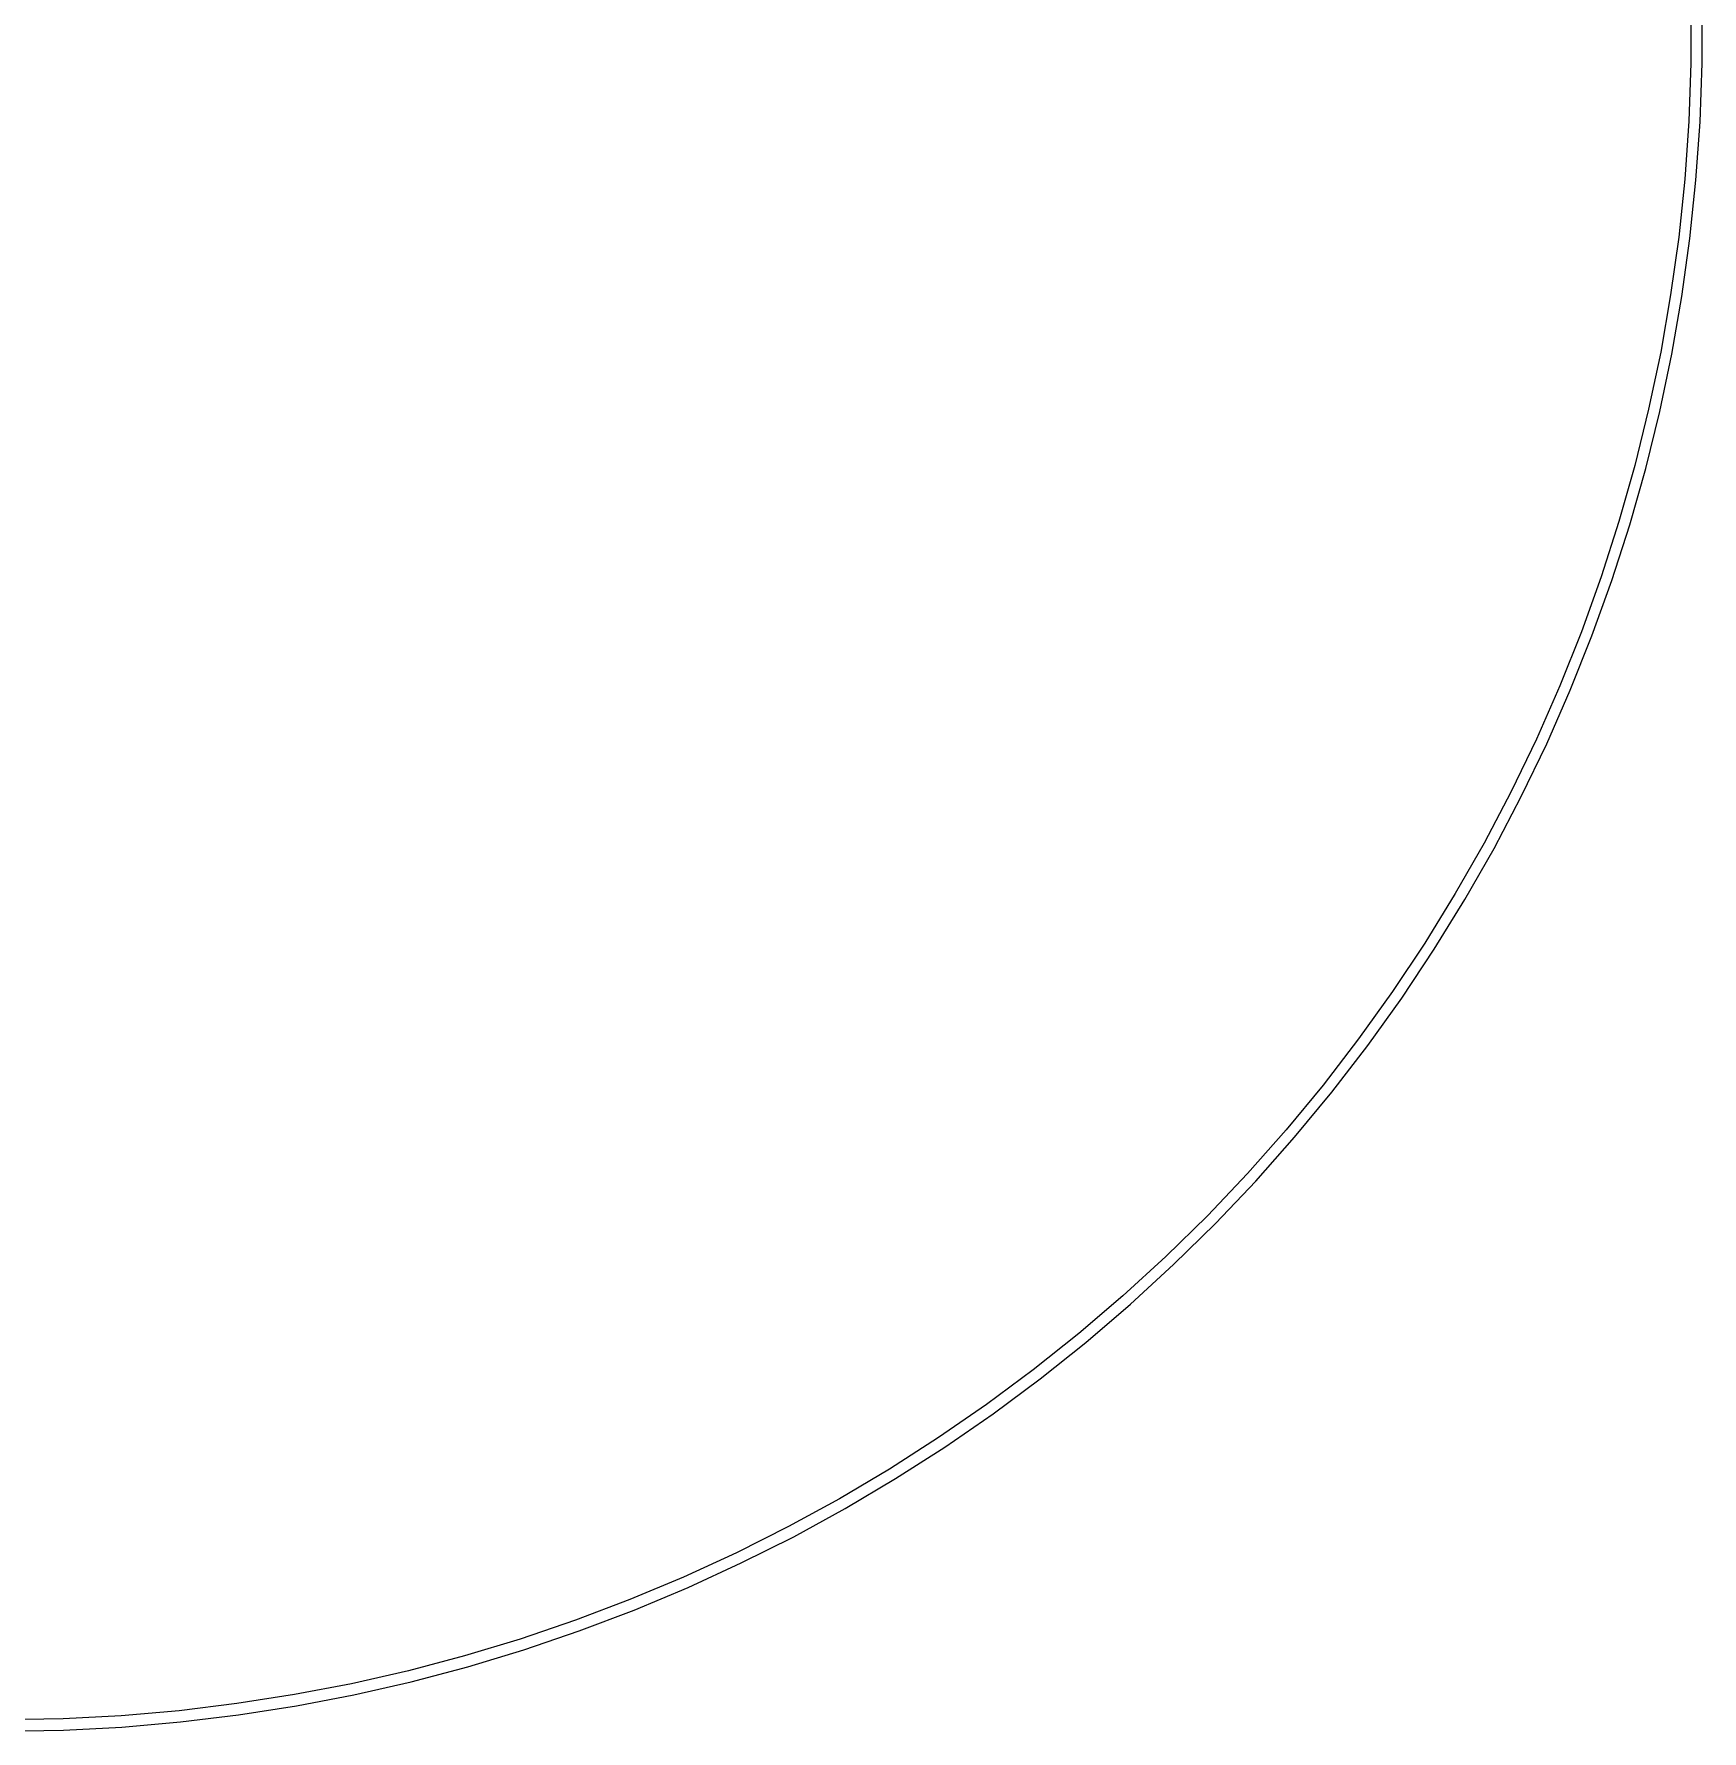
# Model space of a CAD drawing. Header units: inches. Extents: x 48 to 364, y 83 to 304.
# Drawn here: x 259.91 to 300.18, y 126.91 to 167.89 of the extents above; entities that cross this region are included whole.
import ezdxf

# ---------------------------------------------------------------- set-up
doc = ezdxf.new("R2010")
doc.units = ezdxf.units.IN
doc.header["$MEASUREMENT"] = 0
doc.layers.add('DIMS', color=7, linetype='Continuous')

# ---------------------------------------------------------------- blocks, each defined once
blk = doc.blocks.new('block 655')
at = {"layer": 'DIMS', "color": 7, "lineweight": 18, "true_color": 0xffffff}
blk.add_lwpolyline([(259.208, 126.913), (260.623, 126.938)], dxfattribs=at)
blk = doc.blocks.new('block 654')
at = {"layer": 'DIMS'}
blk.add_blockref('block 655', (0, 0), dxfattribs=at)
blk = doc.blocks.new('block 653')
at = {"layer": 'DIMS'}
blk.add_blockref('block 654', (0, 0), dxfattribs=at)
blk = doc.blocks.new('block 658')
at = {"layer": 'DIMS', "color": 7, "lineweight": 18, "true_color": 0xffffff}
blk.add_lwpolyline([(260.623, 126.938), (262.035, 127.011)], dxfattribs=at)
blk = doc.blocks.new('block 657')
at = {"layer": 'DIMS'}
blk.add_blockref('block 658', (0, 0), dxfattribs=at)
blk = doc.blocks.new('block 656')
at = {"layer": 'DIMS'}
blk.add_blockref('block 657', (0, 0), dxfattribs=at)
blk = doc.blocks.new('block 661')
at = {"layer": 'DIMS', "color": 7, "lineweight": 18, "true_color": 0xffffff}
blk.add_lwpolyline([(262.035, 127.011), (263.445, 127.133)], dxfattribs=at)
blk = doc.blocks.new('block 660')
at = {"layer": 'DIMS'}
blk.add_blockref('block 661', (0, 0), dxfattribs=at)
blk = doc.blocks.new('block 659')
at = {"layer": 'DIMS'}
blk.add_blockref('block 660', (0, 0), dxfattribs=at)
blk = doc.blocks.new('block 664')
at = {"layer": 'DIMS', "color": 7, "lineweight": 18, "true_color": 0xffffff}
blk.add_lwpolyline([(263.445, 127.133), (264.849, 127.304)], dxfattribs=at)
blk = doc.blocks.new('block 663')
at = {"layer": 'DIMS'}
blk.add_blockref('block 664', (0, 0), dxfattribs=at)
blk = doc.blocks.new('block 662')
at = {"layer": 'DIMS'}
blk.add_blockref('block 663', (0, 0), dxfattribs=at)
blk = doc.blocks.new('block 667')
at = {"layer": 'DIMS', "color": 7, "lineweight": 18, "true_color": 0xffffff}
blk.add_lwpolyline([(264.849, 127.304), (266.247, 127.523)], dxfattribs=at)
blk = doc.blocks.new('block 666')
at = {"layer": 'DIMS'}
blk.add_blockref('block 667', (0, 0), dxfattribs=at)
blk = doc.blocks.new('block 665')
at = {"layer": 'DIMS'}
blk.add_blockref('block 666', (0, 0), dxfattribs=at)
blk = doc.blocks.new('block 670')
at = {"layer": 'DIMS', "color": 7, "lineweight": 18, "true_color": 0xffffff}
blk.add_lwpolyline([(266.247, 127.523), (267.636, 127.79)], dxfattribs=at)
blk = doc.blocks.new('block 669')
at = {"layer": 'DIMS'}
blk.add_blockref('block 670', (0, 0), dxfattribs=at)
blk = doc.blocks.new('block 668')
at = {"layer": 'DIMS'}
blk.add_blockref('block 669', (0, 0), dxfattribs=at)
blk = doc.blocks.new('block 673')
at = {"layer": 'DIMS', "color": 7, "lineweight": 18, "true_color": 0xffffff}
blk.add_lwpolyline([(267.636, 127.79), (269.015, 128.104)], dxfattribs=at)
blk = doc.blocks.new('block 672')
at = {"layer": 'DIMS'}
blk.add_blockref('block 673', (0, 0), dxfattribs=at)
blk = doc.blocks.new('block 671')
at = {"layer": 'DIMS'}
blk.add_blockref('block 672', (0, 0), dxfattribs=at)
blk = doc.blocks.new('block 676')
at = {"layer": 'DIMS', "color": 7, "lineweight": 18, "true_color": 0xffffff}
blk.add_lwpolyline([(269.015, 128.104), (270.383, 128.467)], dxfattribs=at)
blk = doc.blocks.new('block 675')
at = {"layer": 'DIMS'}
blk.add_blockref('block 676', (0, 0), dxfattribs=at)
blk = doc.blocks.new('block 674')
at = {"layer": 'DIMS'}
blk.add_blockref('block 675', (0, 0), dxfattribs=at)
blk = doc.blocks.new('block 679')
at = {"layer": 'DIMS', "color": 7, "lineweight": 18, "true_color": 0xffffff}
blk.add_lwpolyline([(270.383, 128.467), (271.737, 128.876)], dxfattribs=at)
blk = doc.blocks.new('block 678')
at = {"layer": 'DIMS'}
blk.add_blockref('block 679', (0, 0), dxfattribs=at)
blk = doc.blocks.new('block 677')
at = {"layer": 'DIMS'}
blk.add_blockref('block 678', (0, 0), dxfattribs=at)
blk = doc.blocks.new('block 682')
at = {"layer": 'DIMS', "color": 7, "lineweight": 18, "true_color": 0xffffff}
blk.add_lwpolyline([(271.737, 128.876), (273.077, 129.331)], dxfattribs=at)
blk = doc.blocks.new('block 681')
at = {"layer": 'DIMS'}
blk.add_blockref('block 682', (0, 0), dxfattribs=at)
blk = doc.blocks.new('block 680')
at = {"layer": 'DIMS'}
blk.add_blockref('block 681', (0, 0), dxfattribs=at)
blk = doc.blocks.new('block 685')
at = {"layer": 'DIMS', "color": 7, "lineweight": 18, "true_color": 0xffffff}
blk.add_lwpolyline([(273.077, 129.331), (274.398, 129.833)], dxfattribs=at)
blk = doc.blocks.new('block 684')
at = {"layer": 'DIMS'}
blk.add_blockref('block 685', (0, 0), dxfattribs=at)
blk = doc.blocks.new('block 683')
at = {"layer": 'DIMS'}
blk.add_blockref('block 684', (0, 0), dxfattribs=at)
blk = doc.blocks.new('block 688')
at = {"layer": 'DIMS', "color": 7, "lineweight": 18, "true_color": 0xffffff}
blk.add_lwpolyline([(274.398, 129.833), (275.703, 130.38)], dxfattribs=at)
blk = doc.blocks.new('block 687')
at = {"layer": 'DIMS'}
blk.add_blockref('block 688', (0, 0), dxfattribs=at)
blk = doc.blocks.new('block 686')
at = {"layer": 'DIMS'}
blk.add_blockref('block 687', (0, 0), dxfattribs=at)
blk = doc.blocks.new('block 691')
at = {"layer": 'DIMS', "color": 7, "lineweight": 18, "true_color": 0xffffff}
blk.add_lwpolyline([(275.703, 130.38), (276.988, 130.972)], dxfattribs=at)
blk = doc.blocks.new('block 690')
at = {"layer": 'DIMS'}
blk.add_blockref('block 691', (0, 0), dxfattribs=at)
blk = doc.blocks.new('block 689')
at = {"layer": 'DIMS'}
blk.add_blockref('block 690', (0, 0), dxfattribs=at)
blk = doc.blocks.new('block 694')
at = {"layer": 'DIMS', "color": 7, "lineweight": 18, "true_color": 0xffffff}
blk.add_lwpolyline([(276.988, 130.972), (278.252, 131.607)], dxfattribs=at)
blk = doc.blocks.new('block 693')
at = {"layer": 'DIMS'}
blk.add_blockref('block 694', (0, 0), dxfattribs=at)
blk = doc.blocks.new('block 692')
at = {"layer": 'DIMS'}
blk.add_blockref('block 693', (0, 0), dxfattribs=at)
blk = doc.blocks.new('block 697')
at = {"layer": 'DIMS', "color": 7, "lineweight": 18, "true_color": 0xffffff}
blk.add_lwpolyline([(278.252, 131.607), (279.493, 132.286)], dxfattribs=at)
blk = doc.blocks.new('block 696')
at = {"layer": 'DIMS'}
blk.add_blockref('block 697', (0, 0), dxfattribs=at)
blk = doc.blocks.new('block 695')
at = {"layer": 'DIMS'}
blk.add_blockref('block 696', (0, 0), dxfattribs=at)
blk = doc.blocks.new('block 700')
at = {"layer": 'DIMS', "color": 7, "lineweight": 18, "true_color": 0xffffff}
blk.add_lwpolyline([(279.493, 132.286), (280.711, 133.008)], dxfattribs=at)
blk = doc.blocks.new('block 699')
at = {"layer": 'DIMS'}
blk.add_blockref('block 700', (0, 0), dxfattribs=at)
blk = doc.blocks.new('block 698')
at = {"layer": 'DIMS'}
blk.add_blockref('block 699', (0, 0), dxfattribs=at)
blk = doc.blocks.new('block 703')
at = {"layer": 'DIMS', "color": 7, "lineweight": 18, "true_color": 0xffffff}
blk.add_lwpolyline([(280.711, 133.008), (281.901, 133.771)], dxfattribs=at)
blk = doc.blocks.new('block 702')
at = {"layer": 'DIMS'}
blk.add_blockref('block 703', (0, 0), dxfattribs=at)
blk = doc.blocks.new('block 701')
at = {"layer": 'DIMS'}
blk.add_blockref('block 702', (0, 0), dxfattribs=at)
blk = doc.blocks.new('block 706')
at = {"layer": 'DIMS', "color": 7, "lineweight": 18, "true_color": 0xffffff}
blk.add_lwpolyline([(281.901, 133.771), (283.066, 134.574)], dxfattribs=at)
blk = doc.blocks.new('block 705')
at = {"layer": 'DIMS'}
blk.add_blockref('block 706', (0, 0), dxfattribs=at)
blk = doc.blocks.new('block 704')
at = {"layer": 'DIMS'}
blk.add_blockref('block 705', (0, 0), dxfattribs=at)
blk = doc.blocks.new('block 709')
at = {"layer": 'DIMS', "color": 7, "lineweight": 18, "true_color": 0xffffff}
blk.add_lwpolyline([(283.066, 134.574), (284.201, 135.417)], dxfattribs=at)
blk = doc.blocks.new('block 708')
at = {"layer": 'DIMS'}
blk.add_blockref('block 709', (0, 0), dxfattribs=at)
blk = doc.blocks.new('block 707')
at = {"layer": 'DIMS'}
blk.add_blockref('block 708', (0, 0), dxfattribs=at)
blk = doc.blocks.new('block 712')
at = {"layer": 'DIMS', "color": 7, "lineweight": 18, "true_color": 0xffffff}
blk.add_lwpolyline([(284.201, 135.417), (285.308, 136.299)], dxfattribs=at)
blk = doc.blocks.new('block 711')
at = {"layer": 'DIMS'}
blk.add_blockref('block 712', (0, 0), dxfattribs=at)
blk = doc.blocks.new('block 710')
at = {"layer": 'DIMS'}
blk.add_blockref('block 711', (0, 0), dxfattribs=at)
blk = doc.blocks.new('block 715')
at = {"layer": 'DIMS', "color": 7, "lineweight": 18, "true_color": 0xffffff}
blk.add_lwpolyline([(285.308, 136.299), (286.383, 137.22)], dxfattribs=at)
blk = doc.blocks.new('block 714')
at = {"layer": 'DIMS'}
blk.add_blockref('block 715', (0, 0), dxfattribs=at)
blk = doc.blocks.new('block 713')
at = {"layer": 'DIMS'}
blk.add_blockref('block 714', (0, 0), dxfattribs=at)
blk = doc.blocks.new('block 718')
at = {"layer": 'DIMS', "color": 7, "lineweight": 18, "true_color": 0xffffff}
blk.add_lwpolyline([(286.383, 137.22), (287.425, 138.175)], dxfattribs=at)
blk = doc.blocks.new('block 717')
at = {"layer": 'DIMS'}
blk.add_blockref('block 718', (0, 0), dxfattribs=at)
blk = doc.blocks.new('block 716')
at = {"layer": 'DIMS'}
blk.add_blockref('block 717', (0, 0), dxfattribs=at)
blk = doc.blocks.new('block 721')
at = {"layer": 'DIMS', "color": 7, "lineweight": 18, "true_color": 0xffffff}
blk.add_lwpolyline([(287.425, 138.175), (288.434, 139.167)], dxfattribs=at)
blk = doc.blocks.new('block 720')
at = {"layer": 'DIMS'}
blk.add_blockref('block 721', (0, 0), dxfattribs=at)
blk = doc.blocks.new('block 719')
at = {"layer": 'DIMS'}
blk.add_blockref('block 720', (0, 0), dxfattribs=at)
blk = doc.blocks.new('block 724')
at = {"layer": 'DIMS', "color": 7, "lineweight": 18, "true_color": 0xffffff}
blk.add_lwpolyline([(288.434, 139.167), (289.408, 140.193)], dxfattribs=at)
blk = doc.blocks.new('block 723')
at = {"layer": 'DIMS'}
blk.add_blockref('block 724', (0, 0), dxfattribs=at)
blk = doc.blocks.new('block 722')
at = {"layer": 'DIMS'}
blk.add_blockref('block 723', (0, 0), dxfattribs=at)
blk = doc.blocks.new('block 727')
at = {"layer": 'DIMS', "color": 7, "lineweight": 18, "true_color": 0xffffff}
blk.add_lwpolyline([(289.408, 140.193), (290.346, 141.252)], dxfattribs=at)
blk = doc.blocks.new('block 726')
at = {"layer": 'DIMS'}
blk.add_blockref('block 727', (0, 0), dxfattribs=at)
blk = doc.blocks.new('block 725')
at = {"layer": 'DIMS'}
blk.add_blockref('block 726', (0, 0), dxfattribs=at)
blk = doc.blocks.new('block 730')
at = {"layer": 'DIMS', "color": 7, "lineweight": 18, "true_color": 0xffffff}
blk.add_lwpolyline([(290.346, 141.252), (291.247, 142.342)], dxfattribs=at)
blk = doc.blocks.new('block 729')
at = {"layer": 'DIMS'}
blk.add_blockref('block 730', (0, 0), dxfattribs=at)
blk = doc.blocks.new('block 728')
at = {"layer": 'DIMS'}
blk.add_blockref('block 729', (0, 0), dxfattribs=at)
blk = doc.blocks.new('block 733')
at = {"layer": 'DIMS', "color": 7, "lineweight": 18, "true_color": 0xffffff}
blk.add_lwpolyline([(291.247, 142.342), (292.11, 143.464)], dxfattribs=at)
blk = doc.blocks.new('block 732')
at = {"layer": 'DIMS'}
blk.add_blockref('block 733', (0, 0), dxfattribs=at)
blk = doc.blocks.new('block 731')
at = {"layer": 'DIMS'}
blk.add_blockref('block 732', (0, 0), dxfattribs=at)
blk = doc.blocks.new('block 736')
at = {"layer": 'DIMS', "color": 7, "lineweight": 18, "true_color": 0xffffff}
blk.add_lwpolyline([(292.11, 143.464), (292.934, 144.613)], dxfattribs=at)
blk = doc.blocks.new('block 735')
at = {"layer": 'DIMS'}
blk.add_blockref('block 736', (0, 0), dxfattribs=at)
blk = doc.blocks.new('block 734')
at = {"layer": 'DIMS'}
blk.add_blockref('block 735', (0, 0), dxfattribs=at)
blk = doc.blocks.new('block 739')
at = {"layer": 'DIMS', "color": 7, "lineweight": 18, "true_color": 0xffffff}
blk.add_lwpolyline([(292.934, 144.613), (293.717, 145.792)], dxfattribs=at)
blk = doc.blocks.new('block 738')
at = {"layer": 'DIMS'}
blk.add_blockref('block 739', (0, 0), dxfattribs=at)
blk = doc.blocks.new('block 737')
at = {"layer": 'DIMS'}
blk.add_blockref('block 738', (0, 0), dxfattribs=at)
blk = doc.blocks.new('block 742')
at = {"layer": 'DIMS', "color": 7, "lineweight": 18, "true_color": 0xffffff}
blk.add_lwpolyline([(293.717, 145.792), (294.459, 146.996)], dxfattribs=at)
blk = doc.blocks.new('block 741')
at = {"layer": 'DIMS'}
blk.add_blockref('block 742', (0, 0), dxfattribs=at)
blk = doc.blocks.new('block 740')
at = {"layer": 'DIMS'}
blk.add_blockref('block 741', (0, 0), dxfattribs=at)
blk = doc.blocks.new('block 745')
at = {"layer": 'DIMS', "color": 7, "lineweight": 18, "true_color": 0xffffff}
blk.add_lwpolyline([(294.459, 146.996), (295.16, 148.225)], dxfattribs=at)
blk = doc.blocks.new('block 744')
at = {"layer": 'DIMS'}
blk.add_blockref('block 745', (0, 0), dxfattribs=at)
blk = doc.blocks.new('block 743')
at = {"layer": 'DIMS'}
blk.add_blockref('block 744', (0, 0), dxfattribs=at)
blk = doc.blocks.new('block 748')
at = {"layer": 'DIMS', "color": 7, "lineweight": 18, "true_color": 0xffffff}
blk.add_lwpolyline([(295.16, 148.225), (295.817, 149.478)], dxfattribs=at)
blk = doc.blocks.new('block 747')
at = {"layer": 'DIMS'}
blk.add_blockref('block 748', (0, 0), dxfattribs=at)
blk = doc.blocks.new('block 746')
at = {"layer": 'DIMS'}
blk.add_blockref('block 747', (0, 0), dxfattribs=at)
blk = doc.blocks.new('block 751')
at = {"layer": 'DIMS', "color": 7, "lineweight": 18, "true_color": 0xffffff}
blk.add_lwpolyline([(295.817, 149.478), (296.431, 150.752)], dxfattribs=at)
blk = doc.blocks.new('block 750')
at = {"layer": 'DIMS'}
blk.add_blockref('block 751', (0, 0), dxfattribs=at)
blk = doc.blocks.new('block 749')
at = {"layer": 'DIMS'}
blk.add_blockref('block 750', (0, 0), dxfattribs=at)
blk = doc.blocks.new('block 754')
at = {"layer": 'DIMS', "color": 7, "lineweight": 18, "true_color": 0xffffff}
blk.add_lwpolyline([(296.431, 150.752), (297, 152.047)], dxfattribs=at)
blk = doc.blocks.new('block 753')
at = {"layer": 'DIMS'}
blk.add_blockref('block 754', (0, 0), dxfattribs=at)
blk = doc.blocks.new('block 752')
at = {"layer": 'DIMS'}
blk.add_blockref('block 753', (0, 0), dxfattribs=at)
blk = doc.blocks.new('block 757')
at = {"layer": 'DIMS', "color": 7, "lineweight": 18, "true_color": 0xffffff}
blk.add_lwpolyline([(297, 152.047), (297.524, 153.361)], dxfattribs=at)
blk = doc.blocks.new('block 756')
at = {"layer": 'DIMS'}
blk.add_blockref('block 757', (0, 0), dxfattribs=at)
blk = doc.blocks.new('block 755')
at = {"layer": 'DIMS'}
blk.add_blockref('block 756', (0, 0), dxfattribs=at)
blk = doc.blocks.new('block 760')
at = {"layer": 'DIMS', "color": 7, "lineweight": 18, "true_color": 0xffffff}
blk.add_lwpolyline([(297.524, 153.361), (298.003, 154.692)], dxfattribs=at)
blk = doc.blocks.new('block 759')
at = {"layer": 'DIMS'}
blk.add_blockref('block 760', (0, 0), dxfattribs=at)
blk = doc.blocks.new('block 758')
at = {"layer": 'DIMS'}
blk.add_blockref('block 759', (0, 0), dxfattribs=at)
blk = doc.blocks.new('block 763')
at = {"layer": 'DIMS', "color": 7, "lineweight": 18, "true_color": 0xffffff}
blk.add_lwpolyline([(298.003, 154.692), (298.436, 156.039)], dxfattribs=at)
blk = doc.blocks.new('block 762')
at = {"layer": 'DIMS'}
blk.add_blockref('block 763', (0, 0), dxfattribs=at)
blk = doc.blocks.new('block 761')
at = {"layer": 'DIMS'}
blk.add_blockref('block 762', (0, 0), dxfattribs=at)
blk = doc.blocks.new('block 766')
at = {"layer": 'DIMS', "color": 7, "lineweight": 18, "true_color": 0xffffff}
blk.add_lwpolyline([(298.436, 156.039), (298.822, 157.4)], dxfattribs=at)
blk = doc.blocks.new('block 765')
at = {"layer": 'DIMS'}
blk.add_blockref('block 766', (0, 0), dxfattribs=at)
blk = doc.blocks.new('block 764')
at = {"layer": 'DIMS'}
blk.add_blockref('block 765', (0, 0), dxfattribs=at)
blk = doc.blocks.new('block 769')
at = {"layer": 'DIMS', "color": 7, "lineweight": 18, "true_color": 0xffffff}
blk.add_lwpolyline([(298.822, 157.4), (299.16, 158.774)], dxfattribs=at)
blk = doc.blocks.new('block 768')
at = {"layer": 'DIMS'}
blk.add_blockref('block 769', (0, 0), dxfattribs=at)
blk = doc.blocks.new('block 767')
at = {"layer": 'DIMS'}
blk.add_blockref('block 768', (0, 0), dxfattribs=at)
blk = doc.blocks.new('block 772')
at = {"layer": 'DIMS', "color": 7, "lineweight": 18, "true_color": 0xffffff}
blk.add_lwpolyline([(299.16, 158.774), (299.451, 160.158)], dxfattribs=at)
blk = doc.blocks.new('block 771')
at = {"layer": 'DIMS'}
blk.add_blockref('block 772', (0, 0), dxfattribs=at)
blk = doc.blocks.new('block 770')
at = {"layer": 'DIMS'}
blk.add_blockref('block 771', (0, 0), dxfattribs=at)
blk = doc.blocks.new('block 775')
at = {"layer": 'DIMS', "color": 7, "lineweight": 18, "true_color": 0xffffff}
blk.add_lwpolyline([(299.451, 160.158), (299.694, 161.552)], dxfattribs=at)
blk = doc.blocks.new('block 774')
at = {"layer": 'DIMS'}
blk.add_blockref('block 775', (0, 0), dxfattribs=at)
blk = doc.blocks.new('block 773')
at = {"layer": 'DIMS'}
blk.add_blockref('block 774', (0, 0), dxfattribs=at)
blk = doc.blocks.new('block 778')
at = {"layer": 'DIMS', "color": 7, "lineweight": 18, "true_color": 0xffffff}
blk.add_lwpolyline([(299.694, 161.552), (299.889, 162.953)], dxfattribs=at)
blk = doc.blocks.new('block 777')
at = {"layer": 'DIMS'}
blk.add_blockref('block 778', (0, 0), dxfattribs=at)
blk = doc.blocks.new('block 776')
at = {"layer": 'DIMS'}
blk.add_blockref('block 777', (0, 0), dxfattribs=at)
blk = doc.blocks.new('block 781')
at = {"layer": 'DIMS', "color": 7, "lineweight": 18, "true_color": 0xffffff}
blk.add_lwpolyline([(299.889, 162.953), (300.035, 164.36)], dxfattribs=at)
blk = doc.blocks.new('block 780')
at = {"layer": 'DIMS'}
blk.add_blockref('block 781', (0, 0), dxfattribs=at)
blk = doc.blocks.new('block 779')
at = {"layer": 'DIMS'}
blk.add_blockref('block 780', (0, 0), dxfattribs=at)
blk = doc.blocks.new('block 784')
at = {"layer": 'DIMS', "color": 7, "lineweight": 18, "true_color": 0xffffff}
blk.add_lwpolyline([(300.035, 164.36), (300.133, 165.771)], dxfattribs=at)
blk = doc.blocks.new('block 783')
at = {"layer": 'DIMS'}
blk.add_blockref('block 784', (0, 0), dxfattribs=at)
blk = doc.blocks.new('block 782')
at = {"layer": 'DIMS'}
blk.add_blockref('block 783', (0, 0), dxfattribs=at)
blk = doc.blocks.new('block 787')
at = {"layer": 'DIMS', "color": 7, "lineweight": 18, "true_color": 0xffffff}
blk.add_lwpolyline([(300.133, 165.771), (300.182, 167.185)], dxfattribs=at)
blk = doc.blocks.new('block 786')
at = {"layer": 'DIMS'}
blk.add_blockref('block 787', (0, 0), dxfattribs=at)
blk = doc.blocks.new('block 785')
at = {"layer": 'DIMS'}
blk.add_blockref('block 786', (0, 0), dxfattribs=at)
blk = doc.blocks.new('block 790')
at = {"layer": 'DIMS', "color": 7, "lineweight": 18, "true_color": 0xffffff}
blk.add_lwpolyline([(300.182, 167.185), (300.182, 168.6)], dxfattribs=at)
blk = doc.blocks.new('block 789')
at = {"layer": 'DIMS'}
blk.add_blockref('block 790', (0, 0), dxfattribs=at)
blk = doc.blocks.new('block 788')
at = {"layer": 'DIMS'}
blk.add_blockref('block 789', (0, 0), dxfattribs=at)
blk = doc.blocks.new('block 1063')
at = {"layer": 'DIMS', "color": 7, "lineweight": 18, "true_color": 0xffffff}
blk.add_lwpolyline([(299.908, 168.595), (299.908, 167.19)], dxfattribs=at)
blk = doc.blocks.new('block 1062')
at = {"layer": 'DIMS'}
blk.add_blockref('block 1063', (0, 0), dxfattribs=at)
blk = doc.blocks.new('block 1061')
at = {"layer": 'DIMS'}
blk.add_blockref('block 1062', (0, 0), dxfattribs=at)
blk = doc.blocks.new('block 1066')
at = {"layer": 'DIMS', "color": 7, "lineweight": 18, "true_color": 0xffffff}
blk.add_lwpolyline([(299.908, 167.19), (299.859, 165.786)], dxfattribs=at)
blk = doc.blocks.new('block 1065')
at = {"layer": 'DIMS'}
blk.add_blockref('block 1066', (0, 0), dxfattribs=at)
blk = doc.blocks.new('block 1064')
at = {"layer": 'DIMS'}
blk.add_blockref('block 1065', (0, 0), dxfattribs=at)
blk = doc.blocks.new('block 1069')
at = {"layer": 'DIMS', "color": 7, "lineweight": 18, "true_color": 0xffffff}
blk.add_lwpolyline([(299.859, 165.786), (299.763, 164.383)], dxfattribs=at)
blk = doc.blocks.new('block 1068')
at = {"layer": 'DIMS'}
blk.add_blockref('block 1069', (0, 0), dxfattribs=at)
blk = doc.blocks.new('block 1067')
at = {"layer": 'DIMS'}
blk.add_blockref('block 1068', (0, 0), dxfattribs=at)
blk = doc.blocks.new('block 1072')
at = {"layer": 'DIMS', "color": 7, "lineweight": 18, "true_color": 0xffffff}
blk.add_lwpolyline([(299.763, 164.383), (299.618, 162.986)], dxfattribs=at)
blk = doc.blocks.new('block 1071')
at = {"layer": 'DIMS'}
blk.add_blockref('block 1072', (0, 0), dxfattribs=at)
blk = doc.blocks.new('block 1070')
at = {"layer": 'DIMS'}
blk.add_blockref('block 1071', (0, 0), dxfattribs=at)
blk = doc.blocks.new('block 1075')
at = {"layer": 'DIMS', "color": 7, "lineweight": 18, "true_color": 0xffffff}
blk.add_lwpolyline([(299.618, 162.986), (299.424, 161.594)], dxfattribs=at)
blk = doc.blocks.new('block 1074')
at = {"layer": 'DIMS'}
blk.add_blockref('block 1075', (0, 0), dxfattribs=at)
blk = doc.blocks.new('block 1073')
at = {"layer": 'DIMS'}
blk.add_blockref('block 1074', (0, 0), dxfattribs=at)
blk = doc.blocks.new('block 1078')
at = {"layer": 'DIMS', "color": 7, "lineweight": 18, "true_color": 0xffffff}
blk.add_lwpolyline([(299.424, 161.594), (299.183, 160.21)], dxfattribs=at)
blk = doc.blocks.new('block 1077')
at = {"layer": 'DIMS'}
blk.add_blockref('block 1078', (0, 0), dxfattribs=at)
blk = doc.blocks.new('block 1076')
at = {"layer": 'DIMS'}
blk.add_blockref('block 1077', (0, 0), dxfattribs=at)
blk = doc.blocks.new('block 1081')
at = {"layer": 'DIMS', "color": 7, "lineweight": 18, "true_color": 0xffffff}
blk.add_lwpolyline([(299.183, 160.21), (298.893, 158.835)], dxfattribs=at)
blk = doc.blocks.new('block 1080')
at = {"layer": 'DIMS'}
blk.add_blockref('block 1081', (0, 0), dxfattribs=at)
blk = doc.blocks.new('block 1079')
at = {"layer": 'DIMS'}
blk.add_blockref('block 1080', (0, 0), dxfattribs=at)
blk = doc.blocks.new('block 1084')
at = {"layer": 'DIMS', "color": 7, "lineweight": 18, "true_color": 0xffffff}
blk.add_lwpolyline([(298.893, 158.835), (298.557, 157.47)], dxfattribs=at)
blk = doc.blocks.new('block 1083')
at = {"layer": 'DIMS'}
blk.add_blockref('block 1084', (0, 0), dxfattribs=at)
blk = doc.blocks.new('block 1082')
at = {"layer": 'DIMS'}
blk.add_blockref('block 1083', (0, 0), dxfattribs=at)
blk = doc.blocks.new('block 1087')
at = {"layer": 'DIMS', "color": 7, "lineweight": 18, "true_color": 0xffffff}
blk.add_lwpolyline([(298.557, 157.47), (298.174, 156.118)], dxfattribs=at)
blk = doc.blocks.new('block 1086')
at = {"layer": 'DIMS'}
blk.add_blockref('block 1087', (0, 0), dxfattribs=at)
blk = doc.blocks.new('block 1085')
at = {"layer": 'DIMS'}
blk.add_blockref('block 1086', (0, 0), dxfattribs=at)
blk = doc.blocks.new('block 1090')
at = {"layer": 'DIMS', "color": 7, "lineweight": 18, "true_color": 0xffffff}
blk.add_lwpolyline([(298.174, 156.118), (297.744, 154.781)], dxfattribs=at)
blk = doc.blocks.new('block 1089')
at = {"layer": 'DIMS'}
blk.add_blockref('block 1090', (0, 0), dxfattribs=at)
blk = doc.blocks.new('block 1088')
at = {"layer": 'DIMS'}
blk.add_blockref('block 1089', (0, 0), dxfattribs=at)
blk = doc.blocks.new('block 1093')
at = {"layer": 'DIMS', "color": 7, "lineweight": 18, "true_color": 0xffffff}
blk.add_lwpolyline([(297.744, 154.781), (297.269, 153.458)], dxfattribs=at)
blk = doc.blocks.new('block 1092')
at = {"layer": 'DIMS'}
blk.add_blockref('block 1093', (0, 0), dxfattribs=at)
blk = doc.blocks.new('block 1091')
at = {"layer": 'DIMS'}
blk.add_blockref('block 1092', (0, 0), dxfattribs=at)
blk = doc.blocks.new('block 1096')
at = {"layer": 'DIMS', "color": 7, "lineweight": 18, "true_color": 0xffffff}
blk.add_lwpolyline([(297.269, 153.458), (296.748, 152.153)], dxfattribs=at)
blk = doc.blocks.new('block 1095')
at = {"layer": 'DIMS'}
blk.add_blockref('block 1096', (0, 0), dxfattribs=at)
blk = doc.blocks.new('block 1094')
at = {"layer": 'DIMS'}
blk.add_blockref('block 1095', (0, 0), dxfattribs=at)
blk = doc.blocks.new('block 1099')
at = {"layer": 'DIMS', "color": 7, "lineweight": 18, "true_color": 0xffffff}
blk.add_lwpolyline([(296.748, 152.153), (296.182, 150.867)], dxfattribs=at)
blk = doc.blocks.new('block 1098')
at = {"layer": 'DIMS'}
blk.add_blockref('block 1099', (0, 0), dxfattribs=at)
blk = doc.blocks.new('block 1097')
at = {"layer": 'DIMS'}
blk.add_blockref('block 1098', (0, 0), dxfattribs=at)
blk = doc.blocks.new('block 1102')
at = {"layer": 'DIMS', "color": 7, "lineweight": 18, "true_color": 0xffffff}
blk.add_lwpolyline([(296.182, 150.867), (295.573, 149.601)], dxfattribs=at)
blk = doc.blocks.new('block 1101')
at = {"layer": 'DIMS'}
blk.add_blockref('block 1102', (0, 0), dxfattribs=at)
blk = doc.blocks.new('block 1100')
at = {"layer": 'DIMS'}
blk.add_blockref('block 1101', (0, 0), dxfattribs=at)
blk = doc.blocks.new('block 1105')
at = {"layer": 'DIMS', "color": 7, "lineweight": 18, "true_color": 0xffffff}
blk.add_lwpolyline([(295.573, 149.601), (294.92, 148.356)], dxfattribs=at)
blk = doc.blocks.new('block 1104')
at = {"layer": 'DIMS'}
blk.add_blockref('block 1105', (0, 0), dxfattribs=at)
blk = doc.blocks.new('block 1103')
at = {"layer": 'DIMS'}
blk.add_blockref('block 1104', (0, 0), dxfattribs=at)
blk = doc.blocks.new('block 1108')
at = {"layer": 'DIMS', "color": 7, "lineweight": 18, "true_color": 0xffffff}
blk.add_lwpolyline([(294.92, 148.356), (294.225, 147.135)], dxfattribs=at)
blk = doc.blocks.new('block 1107')
at = {"layer": 'DIMS'}
blk.add_blockref('block 1108', (0, 0), dxfattribs=at)
blk = doc.blocks.new('block 1106')
at = {"layer": 'DIMS'}
blk.add_blockref('block 1107', (0, 0), dxfattribs=at)
blk = doc.blocks.new('block 1111')
at = {"layer": 'DIMS', "color": 7, "lineweight": 18, "true_color": 0xffffff}
blk.add_lwpolyline([(294.225, 147.135), (293.487, 145.939)], dxfattribs=at)
blk = doc.blocks.new('block 1110')
at = {"layer": 'DIMS'}
blk.add_blockref('block 1111', (0, 0), dxfattribs=at)
blk = doc.blocks.new('block 1109')
at = {"layer": 'DIMS'}
blk.add_blockref('block 1110', (0, 0), dxfattribs=at)
blk = doc.blocks.new('block 1114')
at = {"layer": 'DIMS', "color": 7, "lineweight": 18, "true_color": 0xffffff}
blk.add_lwpolyline([(293.487, 145.939), (292.709, 144.769)], dxfattribs=at)
blk = doc.blocks.new('block 1113')
at = {"layer": 'DIMS'}
blk.add_blockref('block 1114', (0, 0), dxfattribs=at)
blk = doc.blocks.new('block 1112')
at = {"layer": 'DIMS'}
blk.add_blockref('block 1113', (0, 0), dxfattribs=at)
blk = doc.blocks.new('block 1117')
at = {"layer": 'DIMS', "color": 7, "lineweight": 18, "true_color": 0xffffff}
blk.add_lwpolyline([(292.709, 144.769), (291.891, 143.626)], dxfattribs=at)
blk = doc.blocks.new('block 1116')
at = {"layer": 'DIMS'}
blk.add_blockref('block 1117', (0, 0), dxfattribs=at)
blk = doc.blocks.new('block 1115')
at = {"layer": 'DIMS'}
blk.add_blockref('block 1116', (0, 0), dxfattribs=at)
blk = doc.blocks.new('block 1120')
at = {"layer": 'DIMS', "color": 7, "lineweight": 18, "true_color": 0xffffff}
blk.add_lwpolyline([(291.891, 143.626), (291.034, 142.513)], dxfattribs=at)
blk = doc.blocks.new('block 1119')
at = {"layer": 'DIMS'}
blk.add_blockref('block 1120', (0, 0), dxfattribs=at)
blk = doc.blocks.new('block 1118')
at = {"layer": 'DIMS'}
blk.add_blockref('block 1119', (0, 0), dxfattribs=at)
blk = doc.blocks.new('block 1123')
at = {"layer": 'DIMS', "color": 7, "lineweight": 18, "true_color": 0xffffff}
blk.add_lwpolyline([(291.034, 142.513), (290.138, 141.429)], dxfattribs=at)
blk = doc.blocks.new('block 1122')
at = {"layer": 'DIMS'}
blk.add_blockref('block 1123', (0, 0), dxfattribs=at)
blk = doc.blocks.new('block 1121')
at = {"layer": 'DIMS'}
blk.add_blockref('block 1122', (0, 0), dxfattribs=at)
blk = doc.blocks.new('block 1126')
at = {"layer": 'DIMS', "color": 7, "lineweight": 18, "true_color": 0xffffff}
blk.add_lwpolyline([(290.138, 141.429), (289.207, 140.377)], dxfattribs=at)
blk = doc.blocks.new('block 1125')
at = {"layer": 'DIMS'}
blk.add_blockref('block 1126', (0, 0), dxfattribs=at)
blk = doc.blocks.new('block 1124')
at = {"layer": 'DIMS'}
blk.add_blockref('block 1125', (0, 0), dxfattribs=at)
blk = doc.blocks.new('block 1129')
at = {"layer": 'DIMS', "color": 7, "lineweight": 18, "true_color": 0xffffff}
blk.add_lwpolyline([(289.207, 140.377), (288.239, 139.358)], dxfattribs=at)
blk = doc.blocks.new('block 1128')
at = {"layer": 'DIMS'}
blk.add_blockref('block 1129', (0, 0), dxfattribs=at)
blk = doc.blocks.new('block 1127')
at = {"layer": 'DIMS'}
blk.add_blockref('block 1128', (0, 0), dxfattribs=at)
blk = doc.blocks.new('block 1132')
at = {"layer": 'DIMS', "color": 7, "lineweight": 18, "true_color": 0xffffff}
blk.add_lwpolyline([(288.239, 139.358), (287.237, 138.374)], dxfattribs=at)
blk = doc.blocks.new('block 1131')
at = {"layer": 'DIMS'}
blk.add_blockref('block 1132', (0, 0), dxfattribs=at)
blk = doc.blocks.new('block 1130')
at = {"layer": 'DIMS'}
blk.add_blockref('block 1131', (0, 0), dxfattribs=at)
blk = doc.blocks.new('block 1135')
at = {"layer": 'DIMS', "color": 7, "lineweight": 18, "true_color": 0xffffff}
blk.add_lwpolyline([(287.237, 138.374), (286.201, 137.423)], dxfattribs=at)
blk = doc.blocks.new('block 1134')
at = {"layer": 'DIMS'}
blk.add_blockref('block 1135', (0, 0), dxfattribs=at)
blk = doc.blocks.new('block 1133')
at = {"layer": 'DIMS'}
blk.add_blockref('block 1134', (0, 0), dxfattribs=at)
blk = doc.blocks.new('block 1138')
at = {"layer": 'DIMS', "color": 7, "lineweight": 18, "true_color": 0xffffff}
blk.add_lwpolyline([(286.201, 137.423), (285.134, 136.511)], dxfattribs=at)
blk = doc.blocks.new('block 1137')
at = {"layer": 'DIMS'}
blk.add_blockref('block 1138', (0, 0), dxfattribs=at)
blk = doc.blocks.new('block 1136')
at = {"layer": 'DIMS'}
blk.add_blockref('block 1137', (0, 0), dxfattribs=at)
blk = doc.blocks.new('block 1141')
at = {"layer": 'DIMS', "color": 7, "lineweight": 18, "true_color": 0xffffff}
blk.add_lwpolyline([(285.134, 136.511), (284.035, 135.634)], dxfattribs=at)
blk = doc.blocks.new('block 1140')
at = {"layer": 'DIMS'}
blk.add_blockref('block 1141', (0, 0), dxfattribs=at)
blk = doc.blocks.new('block 1139')
at = {"layer": 'DIMS'}
blk.add_blockref('block 1140', (0, 0), dxfattribs=at)
blk = doc.blocks.new('block 1144')
at = {"layer": 'DIMS', "color": 7, "lineweight": 18, "true_color": 0xffffff}
blk.add_lwpolyline([(284.035, 135.634), (282.907, 134.796)], dxfattribs=at)
blk = doc.blocks.new('block 1143')
at = {"layer": 'DIMS'}
blk.add_blockref('block 1144', (0, 0), dxfattribs=at)
blk = doc.blocks.new('block 1142')
at = {"layer": 'DIMS'}
blk.add_blockref('block 1143', (0, 0), dxfattribs=at)
blk = doc.blocks.new('block 1147')
at = {"layer": 'DIMS', "color": 7, "lineweight": 18, "true_color": 0xffffff}
blk.add_lwpolyline([(282.907, 134.796), (281.751, 133.998)], dxfattribs=at)
blk = doc.blocks.new('block 1146')
at = {"layer": 'DIMS'}
blk.add_blockref('block 1147', (0, 0), dxfattribs=at)
blk = doc.blocks.new('block 1145')
at = {"layer": 'DIMS'}
blk.add_blockref('block 1146', (0, 0), dxfattribs=at)
blk = doc.blocks.new('block 1150')
at = {"layer": 'DIMS', "color": 7, "lineweight": 18, "true_color": 0xffffff}
blk.add_lwpolyline([(281.751, 133.998), (280.567, 133.24)], dxfattribs=at)
blk = doc.blocks.new('block 1149')
at = {"layer": 'DIMS'}
blk.add_blockref('block 1150', (0, 0), dxfattribs=at)
blk = doc.blocks.new('block 1148')
at = {"layer": 'DIMS'}
blk.add_blockref('block 1149', (0, 0), dxfattribs=at)
blk = doc.blocks.new('block 1153')
at = {"layer": 'DIMS', "color": 7, "lineweight": 18, "true_color": 0xffffff}
blk.add_lwpolyline([(280.567, 133.24), (279.358, 132.524)], dxfattribs=at)
blk = doc.blocks.new('block 1152')
at = {"layer": 'DIMS'}
blk.add_blockref('block 1153', (0, 0), dxfattribs=at)
blk = doc.blocks.new('block 1151')
at = {"layer": 'DIMS'}
blk.add_blockref('block 1152', (0, 0), dxfattribs=at)
blk = doc.blocks.new('block 1156')
at = {"layer": 'DIMS', "color": 7, "lineweight": 18, "true_color": 0xffffff}
blk.add_lwpolyline([(279.358, 132.524), (278.125, 131.849)], dxfattribs=at)
blk = doc.blocks.new('block 1155')
at = {"layer": 'DIMS'}
blk.add_blockref('block 1156', (0, 0), dxfattribs=at)
blk = doc.blocks.new('block 1154')
at = {"layer": 'DIMS'}
blk.add_blockref('block 1155', (0, 0), dxfattribs=at)
blk = doc.blocks.new('block 1159')
at = {"layer": 'DIMS', "color": 7, "lineweight": 18, "true_color": 0xffffff}
blk.add_lwpolyline([(278.125, 131.849), (276.87, 131.218)], dxfattribs=at)
blk = doc.blocks.new('block 1158')
at = {"layer": 'DIMS'}
blk.add_blockref('block 1159', (0, 0), dxfattribs=at)
blk = doc.blocks.new('block 1157')
at = {"layer": 'DIMS'}
blk.add_blockref('block 1158', (0, 0), dxfattribs=at)
blk = doc.blocks.new('block 1162')
at = {"layer": 'DIMS', "color": 7, "lineweight": 18, "true_color": 0xffffff}
blk.add_lwpolyline([(276.87, 131.218), (275.594, 130.63)], dxfattribs=at)
blk = doc.blocks.new('block 1161')
at = {"layer": 'DIMS'}
blk.add_blockref('block 1162', (0, 0), dxfattribs=at)
blk = doc.blocks.new('block 1160')
at = {"layer": 'DIMS'}
blk.add_blockref('block 1161', (0, 0), dxfattribs=at)
blk = doc.blocks.new('block 1165')
at = {"layer": 'DIMS', "color": 7, "lineweight": 18, "true_color": 0xffffff}
blk.add_lwpolyline([(275.594, 130.63), (274.298, 130.086)], dxfattribs=at)
blk = doc.blocks.new('block 1164')
at = {"layer": 'DIMS'}
blk.add_blockref('block 1165', (0, 0), dxfattribs=at)
blk = doc.blocks.new('block 1163')
at = {"layer": 'DIMS'}
blk.add_blockref('block 1164', (0, 0), dxfattribs=at)
blk = doc.blocks.new('block 1168')
at = {"layer": 'DIMS', "color": 7, "lineweight": 18, "true_color": 0xffffff}
blk.add_lwpolyline([(274.298, 130.086), (272.983, 129.588)], dxfattribs=at)
blk = doc.blocks.new('block 1167')
at = {"layer": 'DIMS'}
blk.add_blockref('block 1168', (0, 0), dxfattribs=at)
blk = doc.blocks.new('block 1166')
at = {"layer": 'DIMS'}
blk.add_blockref('block 1167', (0, 0), dxfattribs=at)
blk = doc.blocks.new('block 1171')
at = {"layer": 'DIMS', "color": 7, "lineweight": 18, "true_color": 0xffffff}
blk.add_lwpolyline([(272.983, 129.588), (271.653, 129.136)], dxfattribs=at)
blk = doc.blocks.new('block 1170')
at = {"layer": 'DIMS'}
blk.add_blockref('block 1171', (0, 0), dxfattribs=at)
blk = doc.blocks.new('block 1169')
at = {"layer": 'DIMS'}
blk.add_blockref('block 1170', (0, 0), dxfattribs=at)
blk = doc.blocks.new('block 1174')
at = {"layer": 'DIMS', "color": 7, "lineweight": 18, "true_color": 0xffffff}
blk.add_lwpolyline([(271.653, 129.136), (270.308, 128.729)], dxfattribs=at)
blk = doc.blocks.new('block 1173')
at = {"layer": 'DIMS'}
blk.add_blockref('block 1174', (0, 0), dxfattribs=at)
blk = doc.blocks.new('block 1172')
at = {"layer": 'DIMS'}
blk.add_blockref('block 1173', (0, 0), dxfattribs=at)
blk = doc.blocks.new('block 1177')
at = {"layer": 'DIMS', "color": 7, "lineweight": 18, "true_color": 0xffffff}
blk.add_lwpolyline([(270.308, 128.729), (268.95, 128.37)], dxfattribs=at)
blk = doc.blocks.new('block 1176')
at = {"layer": 'DIMS'}
blk.add_blockref('block 1177', (0, 0), dxfattribs=at)
blk = doc.blocks.new('block 1175')
at = {"layer": 'DIMS'}
blk.add_blockref('block 1176', (0, 0), dxfattribs=at)
blk = doc.blocks.new('block 1180')
at = {"layer": 'DIMS', "color": 7, "lineweight": 18, "true_color": 0xffffff}
blk.add_lwpolyline([(268.95, 128.37), (267.58, 128.057)], dxfattribs=at)
blk = doc.blocks.new('block 1179')
at = {"layer": 'DIMS'}
blk.add_blockref('block 1180', (0, 0), dxfattribs=at)
blk = doc.blocks.new('block 1178')
at = {"layer": 'DIMS'}
blk.add_blockref('block 1179', (0, 0), dxfattribs=at)
blk = doc.blocks.new('block 1183')
at = {"layer": 'DIMS', "color": 7, "lineweight": 18, "true_color": 0xffffff}
blk.add_lwpolyline([(267.58, 128.057), (266.2, 127.792)], dxfattribs=at)
blk = doc.blocks.new('block 1182')
at = {"layer": 'DIMS'}
blk.add_blockref('block 1183', (0, 0), dxfattribs=at)
blk = doc.blocks.new('block 1181')
at = {"layer": 'DIMS'}
blk.add_blockref('block 1182', (0, 0), dxfattribs=at)
blk = doc.blocks.new('block 1186')
at = {"layer": 'DIMS', "color": 7, "lineweight": 18, "true_color": 0xffffff}
blk.add_lwpolyline([(266.2, 127.792), (264.812, 127.575)], dxfattribs=at)
blk = doc.blocks.new('block 1185')
at = {"layer": 'DIMS'}
blk.add_blockref('block 1186', (0, 0), dxfattribs=at)
blk = doc.blocks.new('block 1184')
at = {"layer": 'DIMS'}
blk.add_blockref('block 1185', (0, 0), dxfattribs=at)
blk = doc.blocks.new('block 1189')
at = {"layer": 'DIMS', "color": 7, "lineweight": 18, "true_color": 0xffffff}
blk.add_lwpolyline([(264.812, 127.575), (263.417, 127.405)], dxfattribs=at)
blk = doc.blocks.new('block 1188')
at = {"layer": 'DIMS'}
blk.add_blockref('block 1189', (0, 0), dxfattribs=at)
blk = doc.blocks.new('block 1187')
at = {"layer": 'DIMS'}
blk.add_blockref('block 1188', (0, 0), dxfattribs=at)
blk = doc.blocks.new('block 1192')
at = {"layer": 'DIMS', "color": 7, "lineweight": 18, "true_color": 0xffffff}
blk.add_lwpolyline([(263.417, 127.405), (262.016, 127.284)], dxfattribs=at)
blk = doc.blocks.new('block 1191')
at = {"layer": 'DIMS'}
blk.add_blockref('block 1192', (0, 0), dxfattribs=at)
blk = doc.blocks.new('block 1190')
at = {"layer": 'DIMS'}
blk.add_blockref('block 1191', (0, 0), dxfattribs=at)
blk = doc.blocks.new('block 1195')
at = {"layer": 'DIMS', "color": 7, "lineweight": 18, "true_color": 0xffffff}
blk.add_lwpolyline([(262.016, 127.284), (260.614, 127.211)], dxfattribs=at)
blk = doc.blocks.new('block 1194')
at = {"layer": 'DIMS'}
blk.add_blockref('block 1195', (0, 0), dxfattribs=at)
blk = doc.blocks.new('block 1193')
at = {"layer": 'DIMS'}
blk.add_blockref('block 1194', (0, 0), dxfattribs=at)
blk = doc.blocks.new('block 1198')
at = {"layer": 'DIMS', "color": 7, "lineweight": 18, "true_color": 0xffffff}
blk.add_lwpolyline([(260.614, 127.211), (259.208, 127.187)], dxfattribs=at)
blk = doc.blocks.new('block 1197')
at = {"layer": 'DIMS'}
blk.add_blockref('block 1198', (0, 0), dxfattribs=at)
blk = doc.blocks.new('block 1196')
at = {"layer": 'DIMS'}
blk.add_blockref('block 1197', (0, 0), dxfattribs=at)

msp = doc.modelspace()

# ---------------------------------------------------------------- block references
at = {"layer": 'DIMS'}
for name in ['block 1061', 'block 788', 'block 1064', 'block 785', 'block 1067', 'block 782', 'block 1070', 'block 779', 'block 1073', 'block 776', 'block 1076', 'block 773', 'block 1079', 'block 770', 'block 1082', 'block 767', 'block 1085', 'block 764', 'block 1088', 'block 761', 'block 1091', 'block 758', 'block 1094', 'block 755', 'block 1097', 'block 752', 'block 1100', 'block 749', 'block 1103', 'block 746', 'block 1106', 'block 743', 'block 1109', 'block 740', 'block 1112', 'block 737', 'block 1115', 'block 734', 'block 1118', 'block 731', 'block 1121', 'block 728', 'block 1124', 'block 725', 'block 1127', 'block 722', 'block 1130', 'block 719', 'block 1133', 'block 716', 'block 1136', 'block 713', 'block 1139', 'block 710', 'block 1142', 'block 707', 'block 1145', 'block 704', 'block 1148', 'block 701', 'block 1151', 'block 698', 'block 1154', 'block 695', 'block 1157', 'block 692', 'block 1160', 'block 689', 'block 1163', 'block 686', 'block 1166', 'block 1169', 'block 683', 'block 1172', 'block 680', 'block 1175', 'block 677', 'block 1178', 'block 674', 'block 1181', 'block 671', 'block 1187', 'block 1184', 'block 665', 'block 668', 'block 1196', 'block 1193', 'block 1190', 'block 659', 'block 662', 'block 653', 'block 656']:
    msp.add_blockref(name, (0, 0), dxfattribs=at)

doc.saveas('drawing.dxf')
